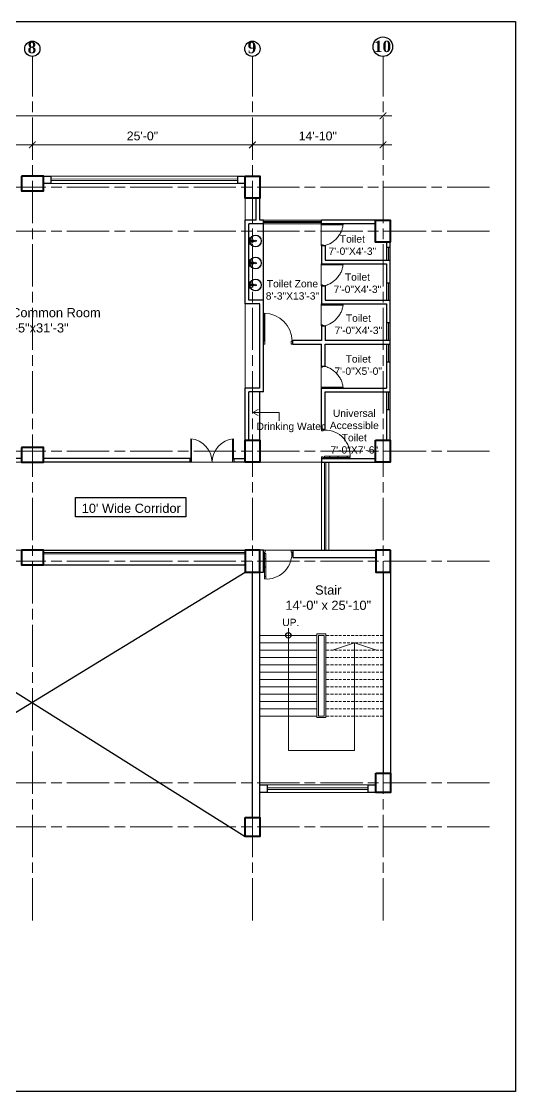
# Model space of a CAD drawing. Header units: inches. Extents: x -12 to 20935469, y -1604 to 24729220.
# Drawn here: x 20889489 to 20890162, y 24705706 to 24707164 of the extents above; entities that cross this region are included whole.
import ezdxf

# ---------------------------------------------------------------- set-up
doc = ezdxf.new("R2010")
doc.units = ezdxf.units.IN
doc.header["$LTSCALE"] = 0.03
doc.header["$MEASUREMENT"] = 0
doc.header["$PDMODE"] = 32
doc.header["$PDSIZE"] = 15
doc.linetypes.add('ACAD_ISO08W100', pattern=[36, 24, -3, 6, -3])
doc.linetypes.add('DASHED2', pattern=[0.375, 0.25, -0.125])
for name, color, linetype, lineweight in [('column', 1, 'Continuous', 40), ('Dim Line', 252, 'Continuous', 13), ('Door', 7, 'Continuous', 18), ('Gas', 21, 'Continuous', 5), ('Glass Line', 252, 'Continuous', 9), ('Grid Line', 252, 'Continuous', 18), ('Hatch', 253, 'Continuous', 15), ('Main Wall', 7, 'Continuous', 30), ('RAIL', 23, 'Continuous', 13), ('STAIR', 46, 'Continuous', 15), ('TOILET FIXTURE', 142, 'Continuous', 5), ('wind.', 150, 'Continuous', 20)]:
    doc.layers.add(name, color=color, linetype=linetype, lineweight=lineweight)
doc.layers.add('FUR', color=251, linetype='Continuous')
doc.layers.add('TEXT', color=7, linetype='Continuous')
doc.styles.add('2', font='swisscl.ttf')
doc.styles.add('RomanS', font='arial.ttf', dxfattribs={"height": 12})
doc.styles.get("Standard").update_dxf_attribs({"font": 'timesbd.ttf'})
doc.dimstyles.new('Aec_Arch_I', dxfattribs={"dimscale": 96, "dimtxt": 12, "dimasz": 0.09375, "dimexe": 0.125, "dimexo": 0.125, "dimgap": 0.0625, "dimtad": 1, "dimdec": 0, "dimzin": 3, "dimdsep": 46, "dimlunit": 4, "dimtxsty": 'RomanS', "dimblk1": 'ARCHTICK', "dimblk2": 'ARCHTICK', "dimsah": 1, "dimcen": 0.09375, "dimdle": 0.125, "dimadec": 0, "dimazin": 0, "dimtfac": 0.75, "dimtdec": 0, "dimtmove": 2, "dimatfit": 3, "dimldrblk": 'ARCHTICK', "dimfxl": 1, "dimfrac": 1, "dimtolj": 1, "dimtzin": 0, "dimarcsym": 0})

# ---------------------------------------------------------------- blocks, each defined once
blk = doc.blocks.new('_ArchTick')
at = {"color": 0, "linetype": 'ByBlock', "lineweight": 35, "const_width": 0.15}
blk.add_lwpolyline([(-0.5, -0.5), (0.5, 0.5)], dxfattribs=at)
blk = doc.blocks.new('*D23')
at = {"layer": 'Defpoints', "color": 0, "transparency": 16777216}
for p in [(20832166.8, 24724578.2), (20832473.8, 24724578.2), (20832473.8, 24724578.2)]:
    blk.add_point(p, dxfattribs=at)
at = {"layer": 'Dim Line', "color": 0, "lineweight": -2, "transparency": 16777216}
for p, q in [((20832154.8, 24724578.2), (20832485.8, 24724578.2)), ((20832166.8, 24724566.2), (20832166.8, 24724566.2)), ((20832473.8, 24724566.2), (20832473.8, 24724566.2))]:
    blk.add_line(p, q, dxfattribs=at)
at = {"layer": 'Dim Line', "color": 0, "lineweight": -2, "transparency": 16777216, "xscale": 9, "yscale": 9, "zscale": 9, "rotation": 180}
blk.add_blockref('_ArchTick', (20832166.8, 24724578.2), dxfattribs=at)
at = {"layer": 'Dim Line', "color": 0, "lineweight": -2, "transparency": 16777216, "xscale": 9, "yscale": 9, "zscale": 9}
blk.add_blockref('_ArchTick', (20832473.8, 24724578.2), dxfattribs=at)
at = {"layer": 'Dim Line', "color": 0, "transparency": 16777216, "insert": (20832320.3, 24724590.3), "char_height": 12, "attachment_point": 5, "style": 'RomanS'}
blk.add_mtext('\\A1;25\'-7"', dxfattribs=at)
blk = doc.blocks.new('*D10')
at = {"layer": 'Defpoints', "color": 0, "transparency": 16777216}
for p in [(20832473.8, 24724578.2), (20832773.8, 24724578.2), (20832773.8, 24724578.2)]:
    blk.add_point(p, dxfattribs=at)
at = {"layer": 'Dim Line', "color": 0, "lineweight": -2, "transparency": 16777216}
blk.add_line((20832461.8, 24724578.2), (20832785.8, 24724578.2), dxfattribs=at)
at = {"layer": 'Dim Line', "color": 0, "lineweight": -2, "transparency": 16777216, "xscale": 9, "yscale": 9, "zscale": 9, "rotation": 180}
blk.add_blockref('_ArchTick', (20832473.8, 24724578.2), dxfattribs=at)
at = {"layer": 'Dim Line', "color": 0, "lineweight": -2, "transparency": 16777216, "xscale": 9, "yscale": 9, "zscale": 9}
blk.add_blockref('_ArchTick', (20832773.8, 24724578.2), dxfattribs=at)
at = {"layer": 'Dim Line', "color": 0, "transparency": 16777216, "insert": (20832623.8, 24724590.3), "char_height": 12, "attachment_point": 5, "style": 'RomanS'}
blk.add_mtext('\\A1;25\'-0"', dxfattribs=at)
blk = doc.blocks.new('*D11')
at = {"layer": 'Defpoints', "color": 0, "transparency": 16777216}
for p in [(20832773.8, 24724578.2), (20832951.8, 24724578.2), (20832951.8, 24724578.2)]:
    blk.add_point(p, dxfattribs=at)
at = {"layer": 'Dim Line', "color": 0, "lineweight": -2, "transparency": 16777216}
for p, q in [((20832761.8, 24724578.2), (20832963.8, 24724578.2)), ((20832951.8, 24724566.2), (20832951.8, 24724566.2))]:
    blk.add_line(p, q, dxfattribs=at)
at = {"layer": 'Dim Line', "color": 0, "lineweight": -2, "transparency": 16777216, "xscale": 9, "yscale": 9, "zscale": 9, "rotation": 180}
blk.add_blockref('_ArchTick', (20832773.8, 24724578.2), dxfattribs=at)
at = {"layer": 'Dim Line', "color": 0, "lineweight": -2, "transparency": 16777216, "xscale": 9, "yscale": 9, "zscale": 9}
blk.add_blockref('_ArchTick', (20832951.8, 24724578.2), dxfattribs=at)
at = {"layer": 'Dim Line', "color": 0, "transparency": 16777216, "insert": (20832862.8, 24724590.3), "char_height": 12, "attachment_point": 5, "style": 'RomanS'}
blk.add_mtext('\\A1;14\'-10"', dxfattribs=at)
blk = doc.blocks.new('*D13')
at = {"layer": 'Defpoints', "color": 0, "transparency": 16777216}
for p in [(20830948.3, 24724610.7), (20832951.8, 24724617.8), (20832951.8, 24724610.7)]:
    blk.add_point(p, dxfattribs=at)
at = {"layer": 'Dim Line', "color": 0, "lineweight": -2, "transparency": 16777216}
for p, q in [((20830948.3, 24724622.7), (20830948.3, 24724629.8)), ((20832951.8, 24724622.7), (20832951.8, 24724629.8)), ((20830936.3, 24724617.8), (20832963.8, 24724617.8))]:
    blk.add_line(p, q, dxfattribs=at)
at = {"layer": 'Dim Line', "color": 0, "lineweight": -2, "transparency": 16777216, "xscale": 9, "yscale": 9, "zscale": 9, "rotation": 180}
blk.add_blockref('_ArchTick', (20830948.3, 24724617.8), dxfattribs=at)
at = {"layer": 'Dim Line', "color": 0, "lineweight": -2, "transparency": 16777216, "xscale": 9, "yscale": 9, "zscale": 9}
blk.add_blockref('_ArchTick', (20832951.8, 24724617.8), dxfattribs=at)
at = {"layer": 'Dim Line', "color": 0, "transparency": 16777216, "insert": (20831950, 24724629.9), "char_height": 12, "attachment_point": 5, "style": 'RomanS'}
blk.add_mtext('\\A1;166\'-11"', dxfattribs=at)
blk = doc.blocks.new('Door_45')
at = {"layer": 'Door'}
for p, q in [((1.5, 5), (1.5, 44)), ((1.5, 40), (2.2, 40)), ((2.2, 40), (2.2, 39.5)), ((2.2, 39.5), (2.7, 39.5)), ((2.7, 39.5), (2.7, 40)), ((2.7, 40), (3.5, 40)), ((3.5, 44), (3.5, 5)), ((1.5, 25.8), (2.2, 25.8)), ((2.2, 25.8), (2.2, 25.3)), ((2.2, 25.3), (2.7, 25.3)), ((2.7, 25.8), (3.5, 25.8)), ((2.7, 25.3), (2.7, 25.8)), ((0, 0), (0, 5)), ((0, 5), (1.5, 5)), ((1.5, 12.6), (2.2, 12.6)), ((3.5, 5), (1.5, 5)), ((1.5, 5), (1.5, 3)), ((1.5, 3), (2.5, 3)), ((2.2, 12.6), (2.2, 13.1)), ((2.2, 13.1), (2.7, 13.1)), ((2.5, 3), (2.5, 0)), ((2.7, 13.1), (2.7, 12.6)), ((2.7, 12.6), (3.5, 12.6)), ((42.5, 3), (42.5, 0)), ((43.5, 3), (42.5, 3)), ((45, 5), (43.5, 5)), ((43.5, 5), (43.5, 3)), ((45, 0), (45, 5)), ((2.5, 0), (0, 0)), ((42.5, 0), (45, 0))]:
    blk.add_line(p, q, dxfattribs=at)
blk.add_arc((4.7, 5.3), 38.8, 359.6233, 94.6685, dxfattribs=at)
blk = doc.blocks.new('A$C36295410')
at = {"layer": 'Door'}
for p, q in [((1, 4), (1, 32)), ((2, 0), (2, 32)), ((58, 0), (58, 32)), ((59, 4), (59, 32)), ((1, 5), (0, 5)), ((2, 4), (1, 4)), ((58, 4), (59, 4)), ((59, 5), (60, 5)), ((2, 0), (0, 0)), ((58, 0), (60, 0))]:
    blk.add_line(p, q, dxfattribs=at)
for centre, start, end in [((-2.5, -0.3), 0.5906, 83.7783), ((62.5, -0.3), 96.2217, 179.4094)]:
    blk.add_arc(centre, 32.5, start, end, dxfattribs=at)
blk = doc.blocks.new('sssss-flat-876')
at = {"layer": 'Door', "linetype": 'Continuous', "ltscale": 3}
blk.add_line((3666.5, 84027.2), (3666.5, 84055.7), dxfattribs=at)
at = {"layer": 'Door', "linetype": 'Continuous', "ltscale": 3, "extrusion": (-7.21527e-09, -3.35624e-18, 1), "elevation": 0}
for points in [[(3666.5, 84057.2), (3666.5, 84055.7), (3668.4, 84055.7), (3668.4, 84056.5), (3670.2, 84056.5), (3670.2, 84057.2)], [(3668.4, 84055.7), (3696.2, 84055.7), (3696.2, 84056.5), (3668.4, 84056.5)]]:
    blk.add_lwpolyline(points, close=True, dxfattribs=at)
at = {"layer": 'Door', "linetype": 'Continuous', "ltscale": 3, "flags": 128}
blk.add_lwpolyline([(3670.2, 84027.2, 0.04096), (3675.5, 84028.9, 0.082496), (3684.9, 84034.8, 0.052187), (3689.7, 84040, 0.043988), (3692.9, 84045, 0.036571), (3694.8, 84049.6, 0.034751), (3695.9, 84054.2, 0.011435), (3696.2, 84055.7)], format="xyb", dxfattribs=at)
at = {"layer": 'Door', "linetype": 'Continuous', "ltscale": 3}
blk.add_lwpolyline([(3666.5, 84027.2), (3666.5, 84028.7), (3668.4, 84028.7), (3668.4, 84027.9), (3670.2, 84027.9), (3670.2, 84027.2)], close=True, dxfattribs=at)
blk = doc.blocks.new('7-flat-72')
at = {"layer": 'Glass Line', "color": 8, "ltscale": 20}
for p, q in [((-64478.7, 376960.5), (-64480.3, 376960.5)), ((-64480.3, 376959.5), (-64480.3, 376960.5)), ((-64480.3, 376959.5), (-64480.3, 376960.5)), ((-64478.7, 376959.5), (-64480.3, 376959.5)), ((-64480.3, 376959.1), (-64480.3, 376959.4)), ((-64478.7, 376959.4), (-64480.3, 376959.4)), ((-64478.7, 376959.1), (-64480.3, 376959.1)), ((-64480.2, 376959.4), (-64480.2, 376959.5)), ((-64480.1, 376959.5), (-64480.1, 376960.5)), ((-64479.9, 376959.5), (-64479.9, 376960.5)), ((-64479.5, 376959.5), (-64479.5, 376960.5)), ((-64479.1, 376959.5), (-64479.1, 376960.5)), ((-64478.9, 376959.5), (-64478.9, 376960.5)), ((-64478.9, 376959.4), (-64478.9, 376959.5)), ((-64478.8, 376959.5), (-64478.8, 376960.5)), ((-64478.7, 376959.5), (-64478.7, 376960.5)), ((-64478.7, 376959.1), (-64478.7, 376959.4)), ((-64475.1, 376959.4), (-64476.9, 376959.4)), ((-64476.9, 376959.1), (-64476.9, 376959.4)), ((-64475.1, 376959.1), (-64476.9, 376959.1)), ((-64476.6, 376959.4), (-64476.6, 376966.6)), ((-64475.5, 376966.6), (-64476.6, 376966.6)), ((-64475.5, 376959.4), (-64475.5, 376966.6)), ((-64475.1, 376959.1), (-64475.1, 376959.4)), ((-64473.3, 376960.5), (-64471.7, 376960.5)), ((-64473.3, 376959.5), (-64473.3, 376960.5)), ((-64473.3, 376959.5), (-64473.3, 376960.5)), ((-64473.3, 376959.5), (-64471.7, 376959.5)), ((-64473.3, 376959.1), (-64473.3, 376959.4)), ((-64473.3, 376959.4), (-64471.7, 376959.4)), ((-64473.3, 376959.1), (-64471.7, 376959.1)), ((-64473.1, 376959.5), (-64473.1, 376960.5)), ((-64473.1, 376959.4), (-64473.1, 376959.5)), ((-64472.9, 376959.5), (-64472.9, 376960.5)), ((-64472.5, 376959.5), (-64472.5, 376960.5)), ((-64472.1, 376959.5), (-64472.1, 376960.5)), ((-64471.9, 376959.5), (-64471.9, 376960.5)), ((-64471.9, 376959.4), (-64471.9, 376959.5)), ((-64471.8, 376959.5), (-64471.8, 376960.5)), ((-64471.7, 376959.5), (-64471.7, 376960.5)), ((-64471.7, 376959.1), (-64471.7, 376959.4))]:
    blk.add_line(p, q, dxfattribs=at)
blk.add_circle((-64476, 376968.4, 0), 1.08, dxfattribs=at)
for radius, start, end in [(8.1, 273.8334, 266.1883), (7.55, 274.115, 265.9068)]:
    blk.add_arc((-64476, 376968.4, 0), radius, start, end, dxfattribs=at)
blk = doc.blocks.new('SFSFSFS-flat-72')
at = {"layer": 'TOILET FIXTURE', "ltscale": 0.2}
blk.add_lwpolyline([(-3918.5, -3608.1), (-3918.5, -3602.7), (-3923.9, -3602.7), (-3923.9, -3608.1)], close=True, dxfattribs=at)
at = {"layer": 'TOILET FIXTURE', "ltscale": 20}
blk.add_blockref('7-flat-72', (60554.8, -380567.2), dxfattribs=at)
blk = doc.blocks.new('$D40')
at = {"layer": 'Door'}
for p, q in [((1, 4), (1, 42)), ((2, 0), (2, 42)), ((1, 5), (0, 5)), ((2, 0), (0, 0)), ((2, 4), (1, 4)), ((39, 4), (38, 4)), ((38, 4), (38, 0)), ((40, 0), (38, 0)), ((40, 5), (39, 5)), ((39, 5), (39, 4))]:
    blk.add_line(p, q, dxfattribs=at)
blk.add_arc((1, 4), 38, 0, 90, dxfattribs=at)
blk = doc.blocks.new('fff')
at = {"layer": 'Grid Line', "color": 252, "linetype": 'ACAD_ISO08W100', "lineweight": 9, "ltscale": 80, "true_color": 0x939598}
for p, q in [((20832473.8, 24723521.1), (20832473.8, 24724698.8)), ((20832773.8, 24723521.1), (20832773.8, 24724698.8)), ((20832951.8, 24723521.1), (20832951.8, 24724698.8)), ((20833096.9, 24724520.6), (20830726.1, 24724520.6)), ((20833096.9, 24724460.6), (20830726.1, 24724460.6)), ((20833096.9, 24724160.7), (20830726.1, 24724160.7)), ((20833096.9, 24724010.7), (20830726.1, 24724010.7)), ((20833096.9, 24723708.7), (20830726.1, 24723708.7)), ((20833096.9, 24723648.8), (20830726.1, 24723648.8))]:
    blk.add_line(p, q, dxfattribs=at)
at = {"layer": 'Dim Line'}
for base, p1, p2, picture, middle in [((20832951.7523, 24724617.8128), (20830948.3088, 24724610.7482), (20832951.7523, 24724610.7482), '*D13', (20831950.0306, 24724629.9397)), ((20832473.8, 24724578.2), (20832166.8, 24724578.2), (20832473.8, 24724578.2), '*D23', (20832320.3, 24724590.3)), ((20832773.8, 24724578.2), (20832473.8, 24724578.2), (20832773.8, 24724578.2), '*D10', (20832623.8, 24724590.3)), ((20832951.8, 24724578.2), (20832773.8, 24724578.2), (20832951.8, 24724578.2), '*D11', (20832862.8, 24724590.3))]:
    dim = blk.add_linear_dim(base=base, p1=p1, p2=p2, dimstyle='Aec_Arch_I', dxfattribs=at)
    dim.commit()
    dim.dimension.update_dxf_attribs({"geometry": picture, "text_midpoint": middle})

msp = doc.modelspace()

# ---------------------------------------------------------------- linework, layer by layer
for p, q in [((20889991.4, 24706893.2), (20889991.4, 24706893.2)), ((20889818.5, 24706784), (20889818.5, 24706888.2)), ((20889813.5, 24706593.3), (20889813.5, 24706659.3)), ((20889902.5, 24706568.5), (20889897.5, 24706568.5)), ((20889518.6, 24706443.3), (20889793.6, 24706443.3)), ((20889856.4, 24706443.3), (20889953.6, 24706443.3)), ((20889203.7, 24706423.3), (20889793.6, 24706053.3)), ((20889518.6, 24706423.3), (20889793.6, 24706423.3)), ((20889203.7, 24706053.3), (20889793.6, 24706413.3))]:
    msp.add_line(p, q)
msp.add_lwpolyline([(20889562.2, 24706515.2), (20889712.7, 24706515.2), (20889712.7, 24706489), (20889562.2, 24706489)], close=True)
msp.add_circle((20889852.5, 24706327.3), 3.61)
at = {"layer": 'column', "lineweight": 40, "ltscale": 20}
for points in [[(20889488.6, 24706953.2), (20889488.6, 24706933.2), (20889518.6, 24706933.2), (20889518.6, 24706953.2)], [(20889793.5, 24706953.2), (20889813.5, 24706953.2), (20889813.5, 24706923.2), (20889793.5, 24706923.2)], [(20889971.4, 24706893.2), (20889991.4, 24706893.2), (20889991.4, 24706863.2), (20889971.4, 24706863.2)], [(20889488.6, 24706583.3), (20889488.6, 24706563.3), (20889518.6, 24706563.3), (20889518.6, 24706583.3)], [(20889793.5, 24706593.3), (20889813.5, 24706593.3), (20889813.5, 24706563.3), (20889793.5, 24706563.3)], [(20889971.4, 24706593.3), (20889991.4, 24706593.3), (20889991.4, 24706563.3), (20889971.4, 24706563.3)], [(20889488.6, 24706443.3), (20889488.6, 24706423.3), (20889518.6, 24706423.3), (20889518.6, 24706443.3)], [(20889813.6, 24706443.3), (20889793.6, 24706443.3), (20889793.6, 24706413.3), (20889813.6, 24706413.3)], [(20889991.6, 24706443.3), (20889971.6, 24706443.3), (20889971.6, 24706413.3), (20889991.6, 24706413.3)], [(20889971.6, 24706139.3), (20889991.6, 24706139.3), (20889991.6, 24706113.3), (20889971.6, 24706113.3)], [(20889793.6, 24706079.3), (20889813.6, 24706079.3), (20889813.6, 24706053.3), (20889793.6, 24706053.3)]]:
    msp.add_lwpolyline(points, close=True, dxfattribs=at)
at = {"layer": 'Defpoints'}
msp.add_lwpolyline([(20887723.5, 24707164.1), (20890162.3, 24707164.1), (20890162.3, 24705705.5), (20887723.5, 24705705.5)], close=True, dxfattribs=at)
at = {"layer": 'Gas', "color": 0, "lineweight": 5}
for points in [[(20889891.5, 24706329.3), (20889903.5, 24706329.3), (20889903.5, 24706215.3), (20889891.5, 24706215.3)], [(20889893.5, 24706327.3), (20889901.5, 24706327.3), (20889901.5, 24706217.3), (20889893.5, 24706217.3)]]:
    msp.add_lwpolyline(points, close=True, dxfattribs=at)
at = {"layer": 'Hatch', "lineweight": 5}
for p, q in [((20889793.5, 24706893.2), (20889793.5, 24706923.2)), ((20889793.5, 24706664.3), (20889793.5, 24706779))]:
    msp.add_line(p, q, dxfattribs=at)
at = {"layer": 'Hatch', "lineweight": 0}
msp.add_lwpolyline([(20889897.5, 24706563.4), (20889063.6, 24706563.4), (20889063.6, 24706878.2), (20888883.9, 24706878.4), (20888883.9, 24706563.3), (20888062, 24706563.5), (20888062, 24706443.4), (20888883.9, 24706443.4), (20888883.9, 24706333.6), (20889093.6, 24706333.6), (20889093.6, 24706073.3), (20889093.6, 24706058.4), (20889095, 24706058.4), (20889198.7, 24706058.4), (20889196.5, 24706443.4), (20889897.5, 24706443.4)], close=True, dxfattribs=at)
at = {"layer": 'Main Wall', "lineweight": 30}
for p, q in [((20889783.5, 24706953.2), (20889793.5, 24706953.2)), ((20889783.5, 24706943.2), (20889783.5, 24706953.2)), ((20889793.5, 24706943.2), (20889783.5, 24706943.2)), ((20889808.5, 24706893.2), (20889808.5, 24706923.2)), ((20889813.5, 24706893.2), (20889813.5, 24706923.2)), ((20889793.5, 24706779), (20889793.5, 24706893.2)), ((20889808.5, 24706893.2), (20889793.5, 24706893.2)), ((20889818.5, 24706893.2), (20889813.5, 24706893.2)), ((20889818.5, 24706888.2), (20889818.5, 24706893.2)), ((20889971.4, 24706893.2), (20889897.5, 24706893.2)), ((20889897.5, 24706888.2), (20889897.5, 24706893.2)), ((20889798.5, 24706784), (20889798.5, 24706888.2)), ((20889818.5, 24706888.2), (20889798.5, 24706888.2)), ((20889971.4, 24706888.2), (20889897.5, 24706888.2)), ((20889991.4, 24706856.6), (20889991.4, 24706863.2)), ((20889902.5, 24706858.2), (20889897.5, 24706858.2)), ((20889902.5, 24706858.2), (20889902.5, 24706838.6)), ((20889897.5, 24706833.6), (20889986.4, 24706833.6)), ((20889902.5, 24706838.6), (20889991.4, 24706838.6)), ((20889991.4, 24706808), (20889991.4, 24706838.6)), ((20889897.5, 24706803.6), (20889902.5, 24706803.6)), ((20889902.5, 24706803.6), (20889902.5, 24706784)), ((20889813.5, 24706779), (20889793.5, 24706779)), ((20889818.5, 24706784), (20889798.5, 24706784)), ((20889813.5, 24706664.3), (20889813.5, 24706779)), ((20889818.5, 24706729.3), (20889818.5, 24706784)), ((20889897.5, 24706779), (20889986.4, 24706779)), ((20889902.5, 24706784), (20889991.4, 24706784)), ((20889986.4, 24706779), (20889986.4, 24706753.3)), ((20889991.4, 24706753.3), (20889991.4, 24706784)), ((20889897.5, 24706749), (20889902.5, 24706749)), ((20889991.4, 24706753.3), (20889986.4, 24706753.3)), ((20889818.5, 24706659.3), (20889818.5, 24706729.3)), ((20889858.5, 24706724.3), (20889858.5, 24706729.3)), ((20889991.4, 24706729.3), (20889902.5, 24706729.3)), ((20889991.4, 24706724.3), (20889991.4, 24706729.3)), ((20889858.5, 24706724.3), (20889897.5, 24706724.3)), ((20889897.5, 24706694.3), (20889897.5, 24706724.3)), ((20889902.5, 24706724.3), (20889991.4, 24706724.3)), ((20889902.5, 24706694.3), (20889902.5, 24706724.3)), ((20889986.4, 24706700.3), (20889991.4, 24706700.3)), ((20889986.4, 24706700.3), (20889986.4, 24706664.3)), ((20889991.4, 24706659.3), (20889991.4, 24706700.3)), ((20889897.5, 24706694.3), (20889902.5, 24706694.3)), ((20889793.5, 24706593.3), (20889793.5, 24706664.3)), ((20889813.5, 24706664.3), (20889793.5, 24706664.3)), ((20889798.5, 24706593.3), (20889798.5, 24706659.3)), ((20889818.5, 24706659.3), (20889798.5, 24706659.3)), ((20889897.5, 24706608.5), (20889897.5, 24706664.3)), ((20889897.5, 24706664.3), (20889986.4, 24706664.3)), ((20889902.5, 24706608.5), (20889902.5, 24706659.3)), ((20889902.5, 24706659.3), (20889991.4, 24706659.3)), ((20889986.4, 24706635.3), (20889986.4, 24706593.3)), ((20889986.4, 24706635.3), (20889991.4, 24706635.3)), ((20889991.4, 24706593.3), (20889991.4, 24706635.3)), ((20889897.5, 24706608.5), (20889902.5, 24706608.5)), ((20889488.6, 24706568.3), (20889278.6, 24706568.3)), ((20889718.6, 24706568.5), (20889518.6, 24706568.5)), ((20889718.6, 24706563.3), (20889518.6, 24706563.3)), ((20889718.6, 24706568.5), (20889718.6, 24706563.3)), ((20889718.6, 24706563.3), (20889718.6, 24706568.5)), ((20889897.5, 24706568.5), (20889971.4, 24706568.5)), ((20889897.5, 24706568.5), (20889897.5, 24706563.5)), ((20889897.5, 24706563.5), (20889971.4, 24706563.5)), ((20889803.6, 24706443.3), (20889813.6, 24706443.3)), ((20889818.6, 24706443.3), (20889813.6, 24706443.3)), ((20889818.6, 24706413.3), (20889818.6, 24706443.3)), ((20889858.6, 24706443.3), (20889971.6, 24706443.3)), ((20889858.6, 24706443.3), (20889858.6, 24706433.3)), ((20889858.6, 24706433.3), (20889971.6, 24706433.3)), ((20889803.6, 24706079.3), (20889803.6, 24706413.3)), ((20889813.6, 24706079.3), (20889813.6, 24706413.3)), ((20889813.6, 24706413.3), (20889818.6, 24706413.3)), ((20889981.6, 24706413.3), (20889981.6, 24706139.3)), ((20889991.6, 24706413.3), (20889991.6, 24706139.3)), ((20889823.6, 24706123.4), (20889823.6, 24706113.4))]:
    msp.add_line(p, q, dxfattribs=at)
for points in [[(20889518.5, 24706953.2), (20889528.5, 24706953.2), (20889528.5, 24706943.2), (20889518.5, 24706943.2)], [(20889986.4, 24706863.2), (20889986.4, 24706856.6)], [(20889897.5, 24706858.2), (20889897.5, 24706833.6)], [(20889986.4, 24706856.6), (20889991.4, 24706856.6)], [(20889986.4, 24706833.6), (20889986.4, 24706808)], [(20889897.5, 24706803.6), (20889897.5, 24706779)], [(20889986.4, 24706808), (20889991.4, 24706808)], [(20889897.5, 24706749), (20889897.5, 24706729.3)], [(20889902.5, 24706749), (20889902.5, 24706729.3)], [(20889897.5, 24706729.3), (20889858.5, 24706729.3)], [(20889823.6, 24706113.4), (20889813.6, 24706113.4), (20889813.6, 24706123.4), (20889823.6, 24706123.4)], [(20889971.5, 24706113.4), (20889961.5, 24706113.4), (20889961.5, 24706123.4), (20889971.5, 24706123.4)]]:
    msp.add_lwpolyline(points, dxfattribs=at)
msp.add_lwpolyline([(20889778.6, 24706568.3), (20889793.6, 24706568.3), (20889793.6, 24706563.3), (20889778.6, 24706563.3)], close=True, dxfattribs=at)
at = {"layer": 'RAIL', "lineweight": 9}
for p, q in [((20889852.5, 24706337), (20889852.5, 24706170.3)), ((20889813.5, 24706307.3), (20889891.5, 24706307.3)), ((20889912.5, 24706307.3), (20889942.5, 24706317.3)), ((20889942.5, 24706170.3), (20889942.5, 24706317.3)), ((20889942.5, 24706317.3), (20889972.5, 24706307.3)), ((20889852.5, 24706170.3), (20889942.5, 24706170.3))]:
    msp.add_line(p, q, dxfattribs=at)
at = {"layer": 'STAIR', "color": 253, "lineweight": 5}
for p, q in [((20889803.9, 24706631), (20889811.2, 24706635.1)), ((20889803.9, 24706631), (20889840.1, 24706631)), ((20889803.9, 24706631), (20889811.2, 24706627)), ((20889840.1, 24706631), (20889840.1, 24706619.8))]:
    msp.add_line(p, q, dxfattribs=at)
at = {"layer": 'STAIR', "color": 32, "lineweight": 5}
for p, q in [((20889891.5, 24706327.3), (20889813.5, 24706327.3)), ((20889891.5, 24706317.3), (20889813.5, 24706317.3)), ((20889873.5, 24706307.3), (20889813.5, 24706307.3)), ((20889891.5, 24706297.3), (20889813.5, 24706297.3)), ((20889891.5, 24706287.3), (20889813.5, 24706287.3)), ((20889891.5, 24706277.3), (20889813.5, 24706277.3)), ((20889891.5, 24706267.3), (20889813.5, 24706267.3)), ((20889891.5, 24706257.3), (20889813.5, 24706257.3)), ((20889891.5, 24706247.3), (20889813.5, 24706247.3)), ((20889891.5, 24706237.3), (20889813.5, 24706237.3)), ((20889891.5, 24706227.3), (20889813.5, 24706227.3)), ((20889891.5, 24706217.3), (20889813.5, 24706217.3))]:
    msp.add_line(p, q, dxfattribs=at)
at = {"layer": 'STAIR', "color": 32, "linetype": 'DASHED2', "lineweight": 5, "ltscale": 500}
for p, q in [((20889981.4, 24706327.3), (20889903.5, 24706327.3)), ((20889981.4, 24706317.3), (20889903.5, 24706317.3)), ((20889981.4, 24706307.3), (20889903.5, 24706307.3)), ((20889981.4, 24706297.3), (20889903.5, 24706297.3)), ((20889981.4, 24706287.3), (20889903.5, 24706287.3)), ((20889981.4, 24706277.3), (20889903.5, 24706277.3)), ((20889981.4, 24706267.3), (20889903.5, 24706267.3)), ((20889981.4, 24706257.3), (20889903.5, 24706257.3)), ((20889981.4, 24706247.3), (20889903.5, 24706247.3)), ((20889981.4, 24706237.3), (20889903.5, 24706237.3)), ((20889981.4, 24706227.3), (20889903.5, 24706227.3)), ((20889981.4, 24706217.3), (20889903.5, 24706217.3))]:
    msp.add_line(p, q, dxfattribs=at)
at = {"layer": 'TEXT'}
for centre, radius in [((20889981.4, 24707129.6), 13.3), ((20889503.5, 24707126.8), 10.4), ((20889803.5, 24707126.8), 10.4)]:
    msp.add_circle(centre, radius, dxfattribs=at)
at = {"layer": 'wind.'}
for p, q in [((20889528.5, 24706953.2), (20889783.5, 24706953.2)), ((20889528.5, 24706949.2), (20889783.5, 24706949.3)), ((20889528.5, 24706947.2), (20889783.5, 24706947.3)), ((20889528.5, 24706943.2), (20889783.5, 24706943.2)), ((20889897.5, 24706893.2), (20889818.5, 24706893.2)), ((20889897.5, 24706891.2), (20889818.5, 24706891.2)), ((20889897.5, 24706890.2), (20889818.5, 24706890.2)), ((20889897.5, 24706888.2), (20889818.5, 24706888.2)), ((20889897.6, 24706443.3), (20889897.6, 24706563.5)), ((20889901.6, 24706443.3), (20889901.6, 24706563.5)), ((20889903.6, 24706443.3), (20889903.6, 24706563.5)), ((20889907.6, 24706443.3), (20889907.6, 24706563.5))]:
    msp.add_line(p, q, dxfattribs=at)
at = {"layer": 'wind.', "lineweight": 5}
for p, q in [((20889986.4, 24706838.6), (20889986.4, 24706856.6)), ((20889988.4, 24706838.6), (20889988.4, 24706856.6)), ((20889989.4, 24706838.6), (20889989.4, 24706856.6)), ((20889991.4, 24706838.6), (20889991.4, 24706856.6)), ((20889986.4, 24706784), (20889986.4, 24706808)), ((20889988.4, 24706784), (20889988.4, 24706808)), ((20889989.4, 24706784), (20889989.4, 24706808)), ((20889991.4, 24706784), (20889991.4, 24706808)), ((20889986.4, 24706729.3), (20889986.4, 24706753.3)), ((20889988.4, 24706729.3), (20889988.4, 24706753.3)), ((20889989.4, 24706729.3), (20889989.4, 24706753.3)), ((20889991.4, 24706729.3), (20889991.4, 24706753.3)), ((20889986.4, 24706700.3), (20889986.4, 24706724.3)), ((20889988.4, 24706700.3), (20889988.4, 24706724.3)), ((20889989.4, 24706700.3), (20889989.4, 24706724.3)), ((20889991.4, 24706700.3), (20889991.4, 24706724.3)), ((20889986.4, 24706635.3), (20889986.4, 24706659.3)), ((20889988.4, 24706635.3), (20889988.4, 24706659.3)), ((20889989.4, 24706635.3), (20889989.4, 24706659.3)), ((20889991.4, 24706635.3), (20889991.4, 24706659.3)), ((20889518.6, 24706440.2), (20889793.6, 24706440.2)), ((20889518.6, 24706438.3), (20889793.6, 24706438.3)), ((20889961.5, 24706123.4), (20889823.6, 24706123.4)), ((20889961.5, 24706119.4), (20889823.6, 24706119.4)), ((20889961.5, 24706117.4), (20889823.6, 24706117.4)), ((20889961.5, 24706113.4), (20889823.6, 24706113.4))]:
    msp.add_line(p, q, dxfattribs=at)

# ---------------------------------------------------------------- block references
at = {"layer": 'Door', "ltscale": 20}
for p in [(20886230.9, 24622831), (20886230.9, 24622776.4), (20886230.9, 24622721.8)]:
    msp.add_blockref('sssss-flat-876', p, dxfattribs=at)
at = {"layer": 'Door'}
msp.add_blockref('$D40', (20889818.5, 24706724.3), dxfattribs=at)
at = {"layer": 'Door', "ltscale": 20, "xscale": -1, "rotation": 180}
msp.add_blockref('sssss-flat-876', (20886230.9, 24790721.5), dxfattribs=at)
at = {"layer": 'Door', "color": 250, "ltscale": 20, "xscale": -0.8888888888759539, "yscale": 0.8888888888759539, "zscale": 0.8888888888759539}
for p, rotation in [((20889897.5, 24706568.5), 270), ((20889818.6, 24706443.3), 180)]:
    msp.add_blockref('Door_45', p, dxfattribs=dict(at, rotation=rotation))
at = {"layer": 'FUR'}
msp.add_blockref('A$C36295410', (20889718.6, 24706563.3), dxfattribs=at)
at = {"layer": 'Hatch', "lineweight": 0}
msp.add_blockref('fff', (57029.8, -17582.4), dxfattribs=at)
at = {"layer": 'TOILET FIXTURE', "ltscale": 20, "xscale": -1, "rotation": 270}
for p in [(20893406.6, 24710786), (20893406.6, 24710756), (20893406.6, 24710726)]:
    msp.add_blockref('SFSFSFS-flat-72', p, dxfattribs=at)

# ---------------------------------------------------------------- texts
at = {"layer": 'TEXT', "char_height": 15.44, "width": 227.458, "attachment_point": 8, "rotation": 0}
for s, insert in [('\\A1;10', (20889980.9, 24707122.1)), ('\\A1;8', (20889502.9, 24707120.5)), ('\\A1;9', (20889802.9, 24707120.5))]:
    msp.add_mtext(s, dxfattribs=dict(at, insert=insert))
at = {"layer": 'TEXT', "color": 30, "lineweight": 5, "ltscale": 20, "attachment_point": 2, "style": '2'}
for s, width, gutter_width, insert, char_height in [('{\\fArial|b0|i0|c0|p34;\\C0;Toilet \\P7\'-0"X4\'-3"}', 104.76, 0.5, (20889939.8, 24706872.6), 10), ('{\\fArial|b0|i0|c0|p34;\\C0;Toilet \\P7\'-0"X4\'-3"}', 104.76, 0.5, (20889946.7, 24706820.7), 10), ('{\\fArial|b0|i0|c0|p34;\\C0;Toilet Zone\\P8\'-3"X13\'-3"}', 104.76, 0.5, (20889858.1, 24706811.6), 10), ('\\pxsm1;{\\fArial|b0|i0|c0|p34;\\C0;Female Common Room\\P\\pqc;50\'-5"x31\'-3"}', 231.619, 0.5, (20889504.2, 24706773.4), 12.476), ('{\\fArial|b0|i0|c0|p34;\\C0;Toilet \\P7\'-0"X4\'-3"}', 104.76, 0.5, (20889948, 24706764.7), 10), ('{\\fArial|b0|i0|c0|p34;\\C0;Toilet \\P7\'-0"X5\'-0"}', 104.76, 0.5, (20889947.7, 24706709.1), 10), ('{\\fArial|b0|i0|c0|p34;\\C0;Universal Accessible Toilet\\P7\'-0"X7\'-6"}', 88.036, 0.35, (20889942.4, 24706635.1), 10), ('\\pxsm1;{\\fArial|b0|i0|c0|p34;\\C0;Drinking Water }', 88.563, 0.282, (20889855.4, 24706617.2), 10), ("\\pxsm1,qc;{\\fArial|b0|i0|c0|p34;\\C0;10' Wide Corridor}", 227.89, 0.75, (20889638.4, 24706506.8), 12.476), ('\\pxsm1;{\\fArial|b0|i0|c0|p34;\\C0;Stair\\P14\'-0" x 25\'-10"  }', 135.652, 0.282, (20889906.9, 24706395.4), 12.476), ('{\\fArial|b0|i0|c0|p34;\\C0;UP.}', 104.76, 0.5, (20889855.9, 24706350), 10)]:
    msp.add_mtext_dynamic_manual_height_columns(s, width=width, gutter_width=gutter_width, heights=[0], dxfattribs=dict(at, insert=insert, char_height=char_height))

doc.saveas('drawing.dxf')
